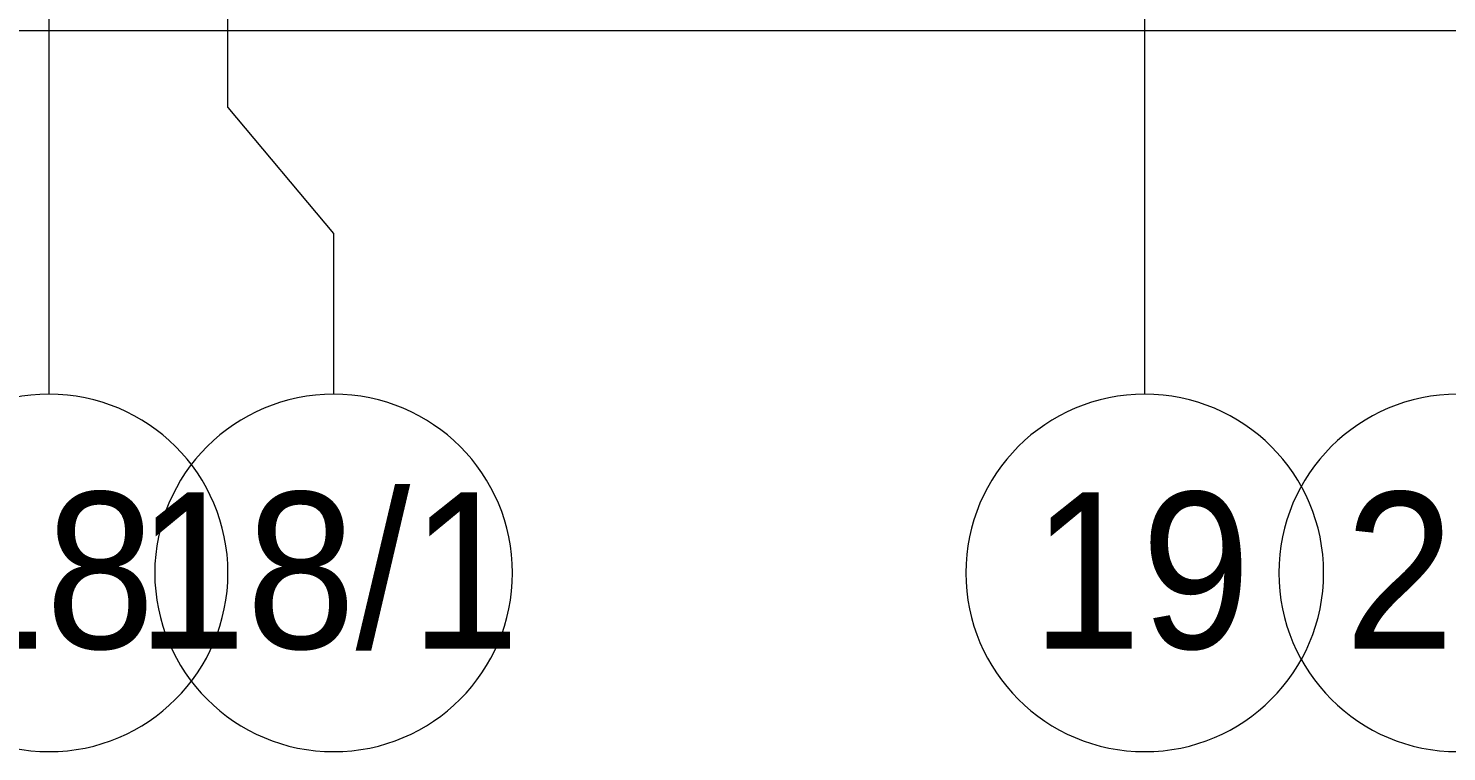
# Model space of a CAD drawing. Header units: millimetres. Extents: x -249154 to 415037, y -45458 to 354837.
# Drawn here: x 65632 to 71975, y 75680 to 78917 of the extents above; entities that cross this region are included whole.
import ezdxf

# ---------------------------------------------------------------- set-up
doc = ezdxf.new("R2010")
doc.units = ezdxf.units.MM
for name, color, linetype, lineweight in [('A-WALL', 7, 'Continuous', 5), ('Оси', 7, 'Continuous', 9), ('Оси-1', 7, 'Continuous', 20)]:
    doc.layers.add(name, color=color, linetype=linetype, lineweight=lineweight)
doc.styles.add('Arial', font='arial.ttf', dxfattribs={"width": 0.9, "height": 700})

# ---------------------------------------------------------------- blocks, each defined once
blk = doc.blocks.new('Ось сетки - D8-29747960-Объем проектирования 1 этажа')
at = {"layer": 'Оси-1'}
for start, end in [(360, 180), (180, 360)]:
    blk.add_arc((0, 0), 4, start, end, dxfattribs=at)
blk = doc.blocks.new('1floor')
at = {"layer": 'A-WALL'}
blk.add_line((72280, -280), (-290, -280), dxfattribs=at)
at = {"layer": 'Оси'}
for p, q in [((66460, -623.5), (66460, 4376.5)), ((65660, -1906.3), (65660, 3093.7)), ((70560, -1906.3), (70560, 3093.7)), ((66460, -623.5), (66932.7, -1186.8)), ((66932.7, -1186.8), (66932.7, -1906.3))]:
    blk.add_line(p, q, dxfattribs=at)
at = {"layer": 'Оси-1', "xscale": 199.9999999999999, "yscale": 199.9999999999999, "zscale": 199.9999999999999}
for p in [(65660, -2706.3), (66932.7, -2706.3), (70560, -2706.3), (71960, -2706.3)]:
    blk.add_blockref('Ось сетки - D8-29747960-Объем проектирования 1 этажа', p, dxfattribs=at)
at = {"layer": 'Оси', "char_height": 700, "attachment_point": 1, "style": 'Arial'}
for s, insert, width in [('18', (65154.8, -2345), 1212.151), ('18/1', (66052.1, -2345), 2121.265), ('19', (70054.8, -2345), 1212.151), ('20', (71454.8, -2345), 1212.151)]:
    blk.add_mtext(s, dxfattribs=dict(at, insert=insert, width=width))

msp = doc.modelspace()

# ---------------------------------------------------------------- block references
msp.add_blockref('1floor', (64.7, 79186.1))

doc.saveas('drawing.dxf')
